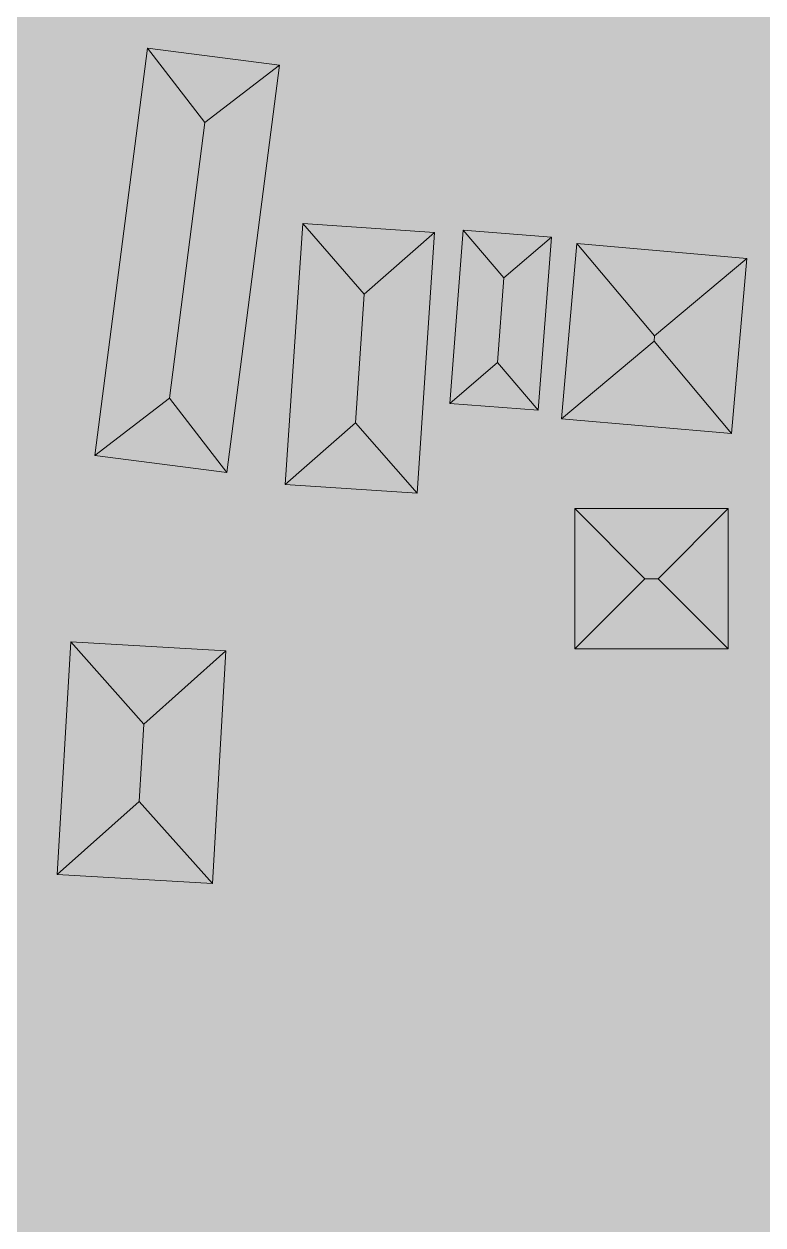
# Model space of a CAD drawing. Header units: metres. Extents: x 305859 to 307221, y 9155922 to 9156786.
# Drawn here: x 306197.6 to 306233.3, y 9156497.7 to 9156555.8 of the extents above; entities that cross this region are included whole.
import ezdxf

# ---------------------------------------------------------------- set-up
doc = ezdxf.new("R2010")
doc.units = ezdxf.units.M
doc.linetypes.add('DASHED', pattern=[1.524, 1.27, -0.254])
for name, color, linetype, lineweight, true_color in [('A-ALUR_DISTRIBUSI', 7, 'DASHED', 50, 0x7828a0), ('B-BANGUNAN_PERMUKIMAN', 7, 'Continuous', 13, 0xf0cd8c), ('B-BAYANGAN', 7, 'Continuous', 0, 0x76786c), ('T-BANGUNAN_KLASTER_INTI', 7, 'Continuous', 13, 0xe88c3c)]:
    doc.layers.add(name, color=color, linetype=linetype, lineweight=lineweight, true_color=true_color)
doc.layers.add('G-KEBUN', color=7, linetype='Continuous')
doc.layers.add('G-PERKERASAN', color=7, linetype='Continuous')

msp = doc.modelspace()

# ---------------------------------------------------------------- hatches: boundary and pattern name
at = {"layer": 'A-ALUR_DISTRIBUSI', "true_color": 0x7828a0}
h = msp.add_hatch(color=195, dxfattribs=at)
h.dxf.hatch_style = 1
h.paths.add_polyline_path([(306229.554, 9156557.059), (306230.509, 9156556.953), (306230.355, 9156555.561), (306229.4, 9156555.667), (306224.392, 9156556.222), (306224.546, 9156557.614), (306229.554, 9156557.059)])
at = {"layer": 'B-BANGUNAN_PERMUKIMAN', "true_color": 0xee9467}
h = msp.add_hatch(color=21, dxfattribs=at)
h.dxf.hatch_style = 1
h.paths.add_polyline_path([(306203.565, 9156554.594), (306206.343, 9156550.993), (306204.626, 9156537.688), (306201.025, 9156534.909), (306203.565, 9156554.594)])
at = {"layer": 'B-BANGUNAN_PERMUKIMAN', "true_color": 0xe89064}
h = msp.add_hatch(color=33, dxfattribs=at)
h.dxf.hatch_style = 1
h.paths.add_polyline_path([(306206.343, 9156550.993), (306203.565, 9156554.594), (306209.944, 9156553.771), (306206.343, 9156550.993)])
at = {"layer": 'B-BANGUNAN_PERMUKIMAN', "true_color": 0xb97350}
h = msp.add_hatch(color=23, dxfattribs=at)
h.dxf.hatch_style = 1
h.paths.add_polyline_path([(306207.405, 9156534.086), (306204.626, 9156537.688), (306206.343, 9156550.993), (306209.944, 9156553.771), (306209.944, 9156553.771), (306207.405, 9156534.086)])
at = {"layer": 'B-BANGUNAN_PERMUKIMAN', "true_color": 0xed9367}
h = msp.add_hatch(color=21, dxfattribs=at)
h.dxf.hatch_style = 1
h.paths.add_polyline_path([(306211.074, 9156546.114), (306214.045, 9156542.714), (306213.627, 9156536.491), (306210.227, 9156533.52), (306211.074, 9156546.114)])
at = {"layer": 'B-BANGUNAN_PERMUKIMAN', "true_color": 0xea9165}
h = msp.add_hatch(color=33, dxfattribs=at)
h.dxf.hatch_style = 1
h.paths.add_polyline_path([(306217.445, 9156545.686), (306214.045, 9156542.714), (306211.074, 9156546.114), (306217.445, 9156545.686)])
at = {"layer": 'B-BANGUNAN_PERMUKIMAN', "true_color": 0xba7450}
h = msp.add_hatch(color=23, dxfattribs=at)
h.dxf.hatch_style = 1
h.paths.add_polyline_path([(306213.627, 9156536.491), (306214.045, 9156542.714), (306217.445, 9156545.686), (306216.598, 9156533.092), (306216.598, 9156533.092), (306213.627, 9156536.491)])
at = {"layer": 'B-BANGUNAN_PERMUKIMAN', "true_color": 0xed9467}
h = msp.add_hatch(color=21, dxfattribs=at)
h.dxf.hatch_style = 1
h.paths.add_polyline_path([(306218.821, 9156545.792), (306220.791, 9156543.497), (306220.48, 9156539.401), (306218.186, 9156537.431), (306218.821, 9156545.792)])
at = {"layer": 'B-BANGUNAN_PERMUKIMAN', "true_color": 0xea9165}
h = msp.add_hatch(color=33, dxfattribs=at)
h.dxf.hatch_style = 1
h.paths.add_polyline_path([(306223.086, 9156545.468), (306223.086, 9156545.468), (306220.791, 9156543.497), (306218.821, 9156545.792), (306223.086, 9156545.468)])
at = {"layer": 'B-BANGUNAN_PERMUKIMAN', "true_color": 0xba7350}
h = msp.add_hatch(color=23, dxfattribs=at)
h.dxf.hatch_style = 1
h.paths.add_polyline_path([(306220.48, 9156539.401), (306220.791, 9156543.497), (306223.086, 9156545.468), (306222.451, 9156537.107), (306220.48, 9156539.401)])
at = {"layer": 'B-BANGUNAN_PERMUKIMAN', "true_color": 0xed9467}
h = msp.add_hatch(color=21, dxfattribs=at)
h.dxf.hatch_style = 1
h.paths.add_polyline_path([(306228.072, 9156540.689), (306228.05, 9156540.439), (306223.583, 9156536.69), (306224.324, 9156545.157), (306228.072, 9156540.689)])
at = {"layer": 'B-BANGUNAN_PERMUKIMAN', "true_color": 0xe99165}
h = msp.add_hatch(color=33, dxfattribs=at)
h.dxf.hatch_style = 1
h.paths.add_polyline_path([(306228.072, 9156540.689), (306224.324, 9156545.157), (306232.54, 9156544.438), (306228.072, 9156540.689)])
at = {"layer": 'B-BANGUNAN_PERMUKIMAN', "true_color": 0xba7350}
h = msp.add_hatch(color=23, dxfattribs=at)
h.dxf.hatch_style = 1
h.paths.add_polyline_path([(306231.799, 9156535.971), (306228.05, 9156540.439), (306228.072, 9156540.689), (306232.54, 9156544.438), (306232.54, 9156544.438), (306231.799, 9156535.971)])
at = {"layer": 'B-BANGUNAN_PERMUKIMAN', "true_color": 0xbe7652}
h = msp.add_hatch(color=23, dxfattribs=at)
h.dxf.hatch_style = 1
h.paths.add_polyline_path([(306223.583, 9156536.69), (306223.583, 9156536.69), (306228.05, 9156540.439), (306231.799, 9156535.971), (306223.583, 9156536.69)])
at = {"layer": 'B-BANGUNAN_PERMUKIMAN', "true_color": 0xbd7652}
h = msp.add_hatch(color=23, dxfattribs=at)
h.dxf.hatch_style = 1
h.paths.add_polyline_path([(306220.48, 9156539.401), (306222.451, 9156537.107), (306222.451, 9156537.107), (306218.186, 9156537.431), (306220.48, 9156539.401)])
at = {"layer": 'B-BANGUNAN_PERMUKIMAN', "true_color": 0xbf7753}
h = msp.add_hatch(color=23, dxfattribs=at)
h.dxf.hatch_style = 1
h.paths.add_polyline_path([(306204.626, 9156537.688), (306207.405, 9156534.086), (306201.025, 9156534.909), (306204.626, 9156537.688)])
at = {"layer": 'B-BANGUNAN_PERMUKIMAN', "true_color": 0xbd7652}
h = msp.add_hatch(color=23, dxfattribs=at)
h.dxf.hatch_style = 1
h.paths.add_polyline_path([(306213.627, 9156536.491), (306216.598, 9156533.092), (306210.227, 9156533.52), (306213.627, 9156536.491)])
at = {"layer": 'B-BANGUNAN_PERMUKIMAN', "true_color": 0xeb9266}
h = msp.add_hatch(color=33, dxfattribs=at)
h.dxf.hatch_style = 1
h.paths.add_polyline_path([(306231.626, 9156532.351), (306228.24, 9156528.964), (306227.605, 9156528.964), (306224.218, 9156532.351), (306231.626, 9156532.351)])
h = msp.add_hatch(color=33, dxfattribs=at)
h.dxf.hatch_style = 1
h.paths.add_polyline_path([(306227.605, 9156528.964), (306224.218, 9156525.578), (306224.218, 9156532.351), (306227.605, 9156528.964)])
at = {"layer": 'B-BANGUNAN_PERMUKIMAN', "true_color": 0xbc7551}
h = msp.add_hatch(color=23, dxfattribs=at)
h.dxf.hatch_style = 1
h.paths.add_polyline_path([(306231.626, 9156525.578), (306228.24, 9156528.964), (306231.626, 9156532.351), (306231.626, 9156525.578)])
h = msp.add_hatch(color=23, dxfattribs=at)
h.dxf.hatch_style = 1
h.paths.add_polyline_path([(306224.218, 9156525.578), (306227.605, 9156528.964), (306228.24, 9156528.964), (306231.626, 9156525.578), (306224.218, 9156525.578)])
at = {"layer": 'B-BANGUNAN_PERMUKIMAN', "true_color": 0xed9366}
h = msp.add_hatch(color=21, dxfattribs=at)
h.dxf.hatch_style = 1
h.paths.add_polyline_path([(306203.392, 9156521.941), (306203.174, 9156518.206), (306199.209, 9156514.676), (306199.209, 9156514.676), (306199.861, 9156525.907), (306203.392, 9156521.941)])
at = {"layer": 'B-BANGUNAN_PERMUKIMAN', "true_color": 0xea9265}
h = msp.add_hatch(color=33, dxfattribs=at)
h.dxf.hatch_style = 1
h.paths.add_polyline_path([(306203.392, 9156521.941), (306199.861, 9156525.907), (306207.358, 9156525.471), (306203.392, 9156521.941)])
at = {"layer": 'B-BANGUNAN_PERMUKIMAN', "true_color": 0xba7451}
h = msp.add_hatch(color=23, dxfattribs=at)
h.dxf.hatch_style = 1
h.paths.add_polyline_path([(306206.705, 9156514.24), (306206.704, 9156514.24), (306203.174, 9156518.206), (306203.392, 9156521.941), (306207.358, 9156525.471), (306206.705, 9156514.24)])
at = {"layer": 'B-BANGUNAN_PERMUKIMAN', "true_color": 0xbd7552}
h = msp.add_hatch(color=23, dxfattribs=at)
h.dxf.hatch_style = 1
h.paths.add_polyline_path([(306203.174, 9156518.206), (306206.704, 9156514.24), (306199.209, 9156514.676), (306203.174, 9156518.206)])
at = {"layer": 'B-BAYANGAN', "true_color": 0x76786c}
h = msp.add_hatch(color=8, dxfattribs=at)
h.dxf.hatch_style = 1
h.paths.add_polyline_path([(306210.695, 9156553.021), (306208.155, 9156533.336), (306201.775, 9156534.159), (306204.315, 9156553.844), (306210.695, 9156553.021)])
h = msp.add_hatch(color=8, dxfattribs=at)
h.dxf.hatch_style = 1
h.paths.add_polyline_path([(306210.695, 9156553.021), (306208.155, 9156533.336), (306201.775, 9156534.159), (306204.315, 9156553.844), (306210.695, 9156553.021)])
h = msp.add_hatch(color=8, dxfattribs=at)
h.dxf.hatch_style = 1
h.paths.add_polyline_path([(306218.195, 9156544.936), (306217.348, 9156532.342), (306210.977, 9156532.77), (306211.824, 9156545.364), (306218.195, 9156544.936)])
h = msp.add_hatch(color=8, dxfattribs=at)
h.dxf.hatch_style = 1
h.paths.add_polyline_path([(306218.195, 9156544.936), (306217.348, 9156532.342), (306210.977, 9156532.77), (306211.824, 9156545.364), (306218.195, 9156544.936)])
h = msp.add_hatch(color=8, dxfattribs=at)
h.dxf.hatch_style = 1
h.paths.add_polyline_path([(306223.836, 9156544.718), (306223.201, 9156536.357), (306218.936, 9156536.681), (306219.571, 9156545.042), (306223.836, 9156544.718)])
h = msp.add_hatch(color=8, dxfattribs=at)
h.dxf.hatch_style = 1
h.paths.add_polyline_path([(306223.836, 9156544.718), (306223.201, 9156536.357), (306218.936, 9156536.681), (306219.571, 9156545.042), (306223.836, 9156544.718)])
h = msp.add_hatch(color=8, dxfattribs=at)
h.dxf.hatch_style = 1
h.paths.add_polyline_path([(306233.29, 9156543.688), (306232.549, 9156535.221), (306224.333, 9156535.94), (306225.074, 9156544.407), (306233.29, 9156543.688)])
h = msp.add_hatch(color=8, dxfattribs=at)
h.dxf.hatch_style = 1
h.paths.add_polyline_path([(306233.29, 9156543.688), (306232.549, 9156535.221), (306224.333, 9156535.94), (306225.074, 9156544.407), (306233.29, 9156543.688)])
h = msp.add_hatch(color=8, dxfattribs=at)
h.dxf.hatch_style = 1
h.paths.add_polyline_path([(306232.376, 9156524.828), (306224.968, 9156524.828), (306224.968, 9156531.601), (306232.376, 9156531.601), (306232.376, 9156524.828)])
h = msp.add_hatch(color=8, dxfattribs=at)
h.dxf.hatch_style = 1
h.paths.add_polyline_path([(306232.376, 9156524.828), (306224.968, 9156524.828), (306224.968, 9156531.601), (306232.376, 9156531.601), (306232.376, 9156524.828)])
h = msp.add_hatch(color=8, dxfattribs=at)
h.dxf.hatch_style = 1
h.paths.add_polyline_path([(306208.108, 9156524.721), (306207.455, 9156513.49), (306199.959, 9156513.926), (306200.611, 9156525.157), (306208.108, 9156524.721)])
h = msp.add_hatch(color=8, dxfattribs=at)
h.dxf.hatch_style = 1
h.paths.add_polyline_path([(306208.108, 9156524.721), (306207.455, 9156513.49), (306199.959, 9156513.926), (306200.611, 9156525.157), (306208.108, 9156524.721)])
at = {"layer": 'G-KEBUN', "true_color": 0xb0d08e}
h = msp.add_hatch(color=63, dxfattribs=at)
h.dxf.hatch_style = 1
h.paths.add_polyline_path([(306276.314, 9156526.951), (306305.21, 9156522.666), (306297.277, 9156471.802), (306245.237, 9156475.746), (306107.735, 9156482.886), (306117.341, 9156521.312), (306197.888, 9156513.183), (306194.932, 9156492.493), (306271.414, 9156483.995), (306276.314, 9156526.951)])
at = {"layer": 'G-KEBUN', "true_color": 0x80ac64}
h = msp.add_hatch(dxfattribs=at)
h.set_pattern_fill('GRASS', color=65, scale=0.4)
h.paths.add_polyline_path([(306276.314, 9156526.951), (306305.21, 9156522.666), (306297.277, 9156471.802), (306245.237, 9156475.746), (306107.735, 9156482.886), (306117.341, 9156521.312), (306197.888, 9156513.183), (306194.932, 9156492.493), (306271.414, 9156483.995), (306276.314, 9156526.951)])
at = {"layer": 'G-PERKERASAN', "true_color": 0xe0ded9}
h = msp.add_hatch(color=254, dxfattribs=at)
h.dxf.hatch_style = 1
h.paths.add_polyline_path([(306214.818, 9156490.283), (306194.932, 9156492.493), (306197.888, 9156513.183), (306117.341, 9156521.312), (306107.735, 9156482.886), (306039.428, 9156488.501), (306035.152, 9156500.205), (306008.214, 9156577.564), (306165.696, 9156567.29), (306214.818, 9156562.714), (306214.818, 9156490.283)])
h = msp.add_hatch(color=254, dxfattribs=at)
h.dxf.hatch_style = 1
h.paths.add_polyline_path([(306214.818, 9156364.842), (306222.697, 9156364.48), (306235.721, 9156363.881), (306237.278, 9156384.641), (306252.329, 9156383.603), (306255.703, 9156410.591), (306262.529, 9156410.022), (306265.045, 9156409.812), (306263.228, 9156389.572), (306278.279, 9156387.236), (306277.389, 9156377.004), (306277.241, 9156375.299), (306288.399, 9156374.261), (306289.59, 9156385.71), (306291.773, 9156406.698), (306306.045, 9156404.882), (306304.229, 9156386.717), (306333.608, 9156380.915), (306333.662, 9156381.234), (306337.441, 9156403.768), (306347.566, 9156464.144), (306314.273, 9156469.955), (306297.277, 9156471.802), (306305.21, 9156522.666), (306276.314, 9156526.951), (306271.414, 9156483.995), (306214.818, 9156490.283), (306214.818, 9156562.714), (306291.75, 9156555.548), (306369.455, 9156545.532), (306448.831, 9156532.371), (306448.831, 9156196.713), (306445.179, 9156193.233), (306439.076, 9156185.097), (306447.728, 9156157.385), (306448.826, 9156141.618), (306393.989, 9156155.199), (306332.726, 9156171.593), (306288.72, 9156190.576), (306246.009, 9156220.776), (306216.24, 9156242.779), (306214.818, 9156244.067), (306214.818, 9156364.842)])
at = {"layer": 'T-BANGUNAN_KLASTER_INTI', "true_color": 0xffb42d}
h = msp.add_hatch(color=40, dxfattribs=at)
h.dxf.hatch_style = 1
h.paths.add_polyline_path([(306203.565, 9156554.594), (306206.343, 9156550.993), (306204.626, 9156537.688), (306201.025, 9156534.909), (306203.565, 9156554.594)])
at = {"layer": 'T-BANGUNAN_KLASTER_INTI', "true_color": 0xffaf2b}
h = msp.add_hatch(color=40, dxfattribs=at)
h.dxf.hatch_style = 1
h.paths.add_polyline_path([(306206.343, 9156550.993), (306203.565, 9156554.594), (306209.944, 9156553.771), (306206.343, 9156550.993)])
at = {"layer": 'T-BANGUNAN_KLASTER_INTI', "true_color": 0xcf8b22}
h = msp.add_hatch(color=42, dxfattribs=at)
h.dxf.hatch_style = 1
h.paths.add_polyline_path([(306207.405, 9156534.086), (306204.626, 9156537.688), (306206.343, 9156550.993), (306209.944, 9156553.771), (306209.944, 9156553.771), (306207.405, 9156534.086)])
at = {"layer": 'T-BANGUNAN_KLASTER_INTI', "true_color": 0xffb32c}
h = msp.add_hatch(color=40, dxfattribs=at)
h.dxf.hatch_style = 1
h.paths.add_polyline_path([(306211.074, 9156546.114), (306214.045, 9156542.714), (306213.627, 9156536.491), (306210.227, 9156533.52), (306211.074, 9156546.114)])
at = {"layer": 'T-BANGUNAN_KLASTER_INTI', "true_color": 0xffb02c}
h = msp.add_hatch(color=40, dxfattribs=at)
h.dxf.hatch_style = 1
h.paths.add_polyline_path([(306217.445, 9156545.686), (306214.045, 9156542.714), (306211.074, 9156546.114), (306217.445, 9156545.686)])
at = {"layer": 'T-BANGUNAN_KLASTER_INTI', "true_color": 0xd18c23}
h = msp.add_hatch(color=42, dxfattribs=at)
h.dxf.hatch_style = 1
h.paths.add_polyline_path([(306213.627, 9156536.491), (306214.045, 9156542.714), (306217.445, 9156545.686), (306216.598, 9156533.092), (306216.598, 9156533.092), (306213.627, 9156536.491)])
at = {"layer": 'T-BANGUNAN_KLASTER_INTI', "true_color": 0xffb32c}
h = msp.add_hatch(color=40, dxfattribs=at)
h.dxf.hatch_style = 1
h.paths.add_polyline_path([(306218.821, 9156545.792), (306220.791, 9156543.497), (306220.48, 9156539.401), (306218.186, 9156537.431), (306218.821, 9156545.792)])
at = {"layer": 'T-BANGUNAN_KLASTER_INTI', "true_color": 0xffb02c}
h = msp.add_hatch(color=40, dxfattribs=at)
h.dxf.hatch_style = 1
h.paths.add_polyline_path([(306223.086, 9156545.468), (306223.086, 9156545.468), (306220.791, 9156543.497), (306218.821, 9156545.792), (306223.086, 9156545.468)])
at = {"layer": 'T-BANGUNAN_KLASTER_INTI', "true_color": 0xd18c23}
h = msp.add_hatch(color=42, dxfattribs=at)
h.dxf.hatch_style = 1
h.paths.add_polyline_path([(306220.48, 9156539.401), (306220.791, 9156543.497), (306223.086, 9156545.468), (306222.451, 9156537.107), (306220.48, 9156539.401)])
at = {"layer": 'T-BANGUNAN_KLASTER_INTI', "true_color": 0xffb32c}
h = msp.add_hatch(color=40, dxfattribs=at)
h.dxf.hatch_style = 1
h.paths.add_polyline_path([(306228.072, 9156540.689), (306228.05, 9156540.439), (306223.583, 9156536.69), (306224.324, 9156545.157), (306228.072, 9156540.689)])
at = {"layer": 'T-BANGUNAN_KLASTER_INTI', "true_color": 0xffb02c}
h = msp.add_hatch(color=40, dxfattribs=at)
h.dxf.hatch_style = 1
h.paths.add_polyline_path([(306228.072, 9156540.689), (306224.324, 9156545.157), (306232.54, 9156544.438), (306228.072, 9156540.689)])
at = {"layer": 'T-BANGUNAN_KLASTER_INTI', "true_color": 0xd08c23}
h = msp.add_hatch(color=42, dxfattribs=at)
h.dxf.hatch_style = 1
h.paths.add_polyline_path([(306231.799, 9156535.971), (306228.05, 9156540.439), (306228.072, 9156540.689), (306232.54, 9156544.438), (306232.54, 9156544.438), (306231.799, 9156535.971)])
at = {"layer": 'T-BANGUNAN_KLASTER_INTI', "true_color": 0xd58f23}
h = msp.add_hatch(color=42, dxfattribs=at)
h.dxf.hatch_style = 1
h.paths.add_polyline_path([(306223.583, 9156536.69), (306223.583, 9156536.69), (306228.05, 9156540.439), (306231.799, 9156535.971), (306223.583, 9156536.69)])
h = msp.add_hatch(color=42, dxfattribs=at)
h.dxf.hatch_style = 1
h.paths.add_polyline_path([(306220.48, 9156539.401), (306222.451, 9156537.107), (306222.451, 9156537.107), (306218.186, 9156537.431), (306220.48, 9156539.401)])
at = {"layer": 'T-BANGUNAN_KLASTER_INTI', "true_color": 0xd69024}
h = msp.add_hatch(color=42, dxfattribs=at)
h.dxf.hatch_style = 1
h.paths.add_polyline_path([(306204.626, 9156537.688), (306207.405, 9156534.086), (306201.025, 9156534.909), (306204.626, 9156537.688)])
at = {"layer": 'T-BANGUNAN_KLASTER_INTI', "true_color": 0xd48f23}
h = msp.add_hatch(color=42, dxfattribs=at)
h.dxf.hatch_style = 1
h.paths.add_polyline_path([(306213.627, 9156536.491), (306216.598, 9156533.092), (306210.227, 9156533.52), (306213.627, 9156536.491)])
at = {"layer": 'T-BANGUNAN_KLASTER_INTI', "true_color": 0xffb22c}
h = msp.add_hatch(color=40, dxfattribs=at)
h.dxf.hatch_style = 1
h.paths.add_polyline_path([(306231.626, 9156532.351), (306228.24, 9156528.964), (306227.605, 9156528.964), (306224.218, 9156532.351), (306231.626, 9156532.351)])
h = msp.add_hatch(color=40, dxfattribs=at)
h.dxf.hatch_style = 1
h.paths.add_polyline_path([(306227.605, 9156528.964), (306224.218, 9156525.578), (306224.218, 9156532.351), (306227.605, 9156528.964)])
at = {"layer": 'T-BANGUNAN_KLASTER_INTI', "true_color": 0xd38d23}
h = msp.add_hatch(color=42, dxfattribs=at)
h.dxf.hatch_style = 1
h.paths.add_polyline_path([(306231.626, 9156525.578), (306228.24, 9156528.964), (306231.626, 9156532.351), (306231.626, 9156525.578)])
h = msp.add_hatch(color=42, dxfattribs=at)
h.dxf.hatch_style = 1
h.paths.add_polyline_path([(306224.218, 9156525.578), (306227.605, 9156528.964), (306228.24, 9156528.964), (306231.626, 9156525.578), (306224.218, 9156525.578)])
at = {"layer": 'T-BANGUNAN_KLASTER_INTI', "true_color": 0xffb32c}
h = msp.add_hatch(color=40, dxfattribs=at)
h.dxf.hatch_style = 1
h.paths.add_polyline_path([(306203.392, 9156521.941), (306203.174, 9156518.206), (306199.209, 9156514.676), (306199.209, 9156514.676), (306199.861, 9156525.907), (306203.392, 9156521.941)])
at = {"layer": 'T-BANGUNAN_KLASTER_INTI', "true_color": 0xffb12c}
h = msp.add_hatch(color=40, dxfattribs=at)
h.dxf.hatch_style = 1
h.paths.add_polyline_path([(306203.392, 9156521.941), (306199.861, 9156525.907), (306207.358, 9156525.471), (306203.392, 9156521.941)])
at = {"layer": 'T-BANGUNAN_KLASTER_INTI', "true_color": 0xd18c23}
h = msp.add_hatch(color=42, dxfattribs=at)
h.dxf.hatch_style = 1
h.paths.add_polyline_path([(306206.705, 9156514.24), (306206.704, 9156514.24), (306203.174, 9156518.206), (306203.392, 9156521.941), (306207.358, 9156525.471), (306206.705, 9156514.24)])
at = {"layer": 'T-BANGUNAN_KLASTER_INTI', "true_color": 0xd48e23}
h = msp.add_hatch(color=42, dxfattribs=at)
h.dxf.hatch_style = 1
h.paths.add_polyline_path([(306203.174, 9156518.206), (306206.704, 9156514.24), (306199.209, 9156514.676), (306203.174, 9156518.206)])

# ---------------------------------------------------------------- linework, layer by layer
at = {"layer": 'B-BANGUNAN_PERMUKIMAN', "color": 27, "lineweight": 9, "true_color": 0x744832}
for p, q in [((306203.565, 9156554.594), (306206.343, 9156550.993)), ((306209.944, 9156553.771), (306206.343, 9156550.993)), ((306204.626, 9156537.688), (306206.343, 9156550.993)), ((306211.074, 9156546.114), (306214.045, 9156542.714)), ((306217.445, 9156545.686), (306214.045, 9156542.714)), ((306218.821, 9156545.792), (306220.791, 9156543.497)), ((306223.086, 9156545.468), (306220.791, 9156543.497)), ((306224.324, 9156545.157), (306228.072, 9156540.689)), ((306232.54, 9156544.438), (306228.072, 9156540.689)), ((306220.48, 9156539.401), (306220.791, 9156543.497)), ((306213.627, 9156536.491), (306214.045, 9156542.714)), ((306223.583, 9156536.69), (306228.05, 9156540.439)), ((306228.072, 9156540.689), (306228.05, 9156540.439)), ((306231.799, 9156535.971), (306228.05, 9156540.439)), ((306218.186, 9156537.431), (306220.48, 9156539.401)), ((306222.451, 9156537.107), (306220.48, 9156539.401)), ((306201.025, 9156534.909), (306204.626, 9156537.688)), ((306207.405, 9156534.086), (306204.626, 9156537.688)), ((306210.227, 9156533.52), (306213.627, 9156536.491)), ((306216.598, 9156533.092), (306213.627, 9156536.491)), ((306224.218, 9156532.351), (306227.605, 9156528.964)), ((306231.626, 9156532.351), (306228.24, 9156528.964)), ((306224.218, 9156525.578), (306227.605, 9156528.964)), ((306227.605, 9156528.964), (306228.24, 9156528.964)), ((306231.626, 9156525.578), (306228.24, 9156528.964)), ((306199.861, 9156525.907), (306203.392, 9156521.941)), ((306207.358, 9156525.471), (306203.392, 9156521.941)), ((306203.392, 9156521.941), (306203.174, 9156518.206)), ((306199.209, 9156514.676), (306203.174, 9156518.206)), ((306206.704, 9156514.24), (306203.174, 9156518.206))]:
    msp.add_line(p, q, dxfattribs=at)
at = {"layer": 'B-BANGUNAN_PERMUKIMAN', "color": 27, "lineweight": 13, "true_color": 0x744832}
for points in [[(306209.945, 9156553.771), (306207.405, 9156534.086), (306201.025, 9156534.909), (306203.565, 9156554.594), (306209.945, 9156553.771)], [(306217.445, 9156545.686), (306216.598, 9156533.092), (306210.227, 9156533.52), (306211.074, 9156546.114), (306217.445, 9156545.686)], [(306223.086, 9156545.468), (306222.451, 9156537.107), (306218.186, 9156537.431), (306218.821, 9156545.792), (306223.086, 9156545.468)], [(306232.54, 9156544.438), (306231.799, 9156535.971), (306223.583, 9156536.69), (306224.324, 9156545.157), (306232.54, 9156544.438)], [(306231.626, 9156525.578), (306224.218, 9156525.578), (306224.218, 9156532.351), (306231.626, 9156532.351), (306231.626, 9156525.578)], [(306207.358, 9156525.471), (306206.705, 9156514.24), (306199.209, 9156514.676), (306199.861, 9156525.907), (306207.358, 9156525.471)]]:
    msp.add_lwpolyline(points, close=True, dxfattribs=at)
at = {"layer": 'T-BANGUNAN_KLASTER_INTI', "color": 46, "lineweight": 9, "true_color": 0x825816}
for p, q in [((306203.565, 9156554.594), (306206.343, 9156550.993)), ((306209.944, 9156553.771), (306206.343, 9156550.993)), ((306204.626, 9156537.688), (306206.343, 9156550.993)), ((306211.074, 9156546.114), (306214.045, 9156542.714)), ((306217.445, 9156545.686), (306214.045, 9156542.714)), ((306218.821, 9156545.792), (306220.791, 9156543.497)), ((306223.086, 9156545.468), (306220.791, 9156543.497)), ((306224.324, 9156545.157), (306228.072, 9156540.689)), ((306232.54, 9156544.438), (306228.072, 9156540.689)), ((306220.48, 9156539.401), (306220.791, 9156543.497)), ((306213.627, 9156536.491), (306214.045, 9156542.714)), ((306223.583, 9156536.69), (306228.05, 9156540.439)), ((306228.072, 9156540.689), (306228.05, 9156540.439)), ((306231.799, 9156535.971), (306228.05, 9156540.439)), ((306218.186, 9156537.431), (306220.48, 9156539.401)), ((306222.451, 9156537.107), (306220.48, 9156539.401)), ((306201.025, 9156534.909), (306204.626, 9156537.688)), ((306207.405, 9156534.086), (306204.626, 9156537.688)), ((306210.227, 9156533.52), (306213.627, 9156536.491)), ((306216.598, 9156533.092), (306213.627, 9156536.491)), ((306224.218, 9156532.351), (306227.605, 9156528.964)), ((306231.626, 9156532.351), (306228.24, 9156528.964)), ((306224.218, 9156525.578), (306227.605, 9156528.964)), ((306227.605, 9156528.964), (306228.24, 9156528.964)), ((306231.626, 9156525.578), (306228.24, 9156528.964)), ((306199.861, 9156525.907), (306203.392, 9156521.941)), ((306207.358, 9156525.471), (306203.392, 9156521.941)), ((306203.392, 9156521.941), (306203.174, 9156518.206)), ((306199.209, 9156514.676), (306203.174, 9156518.206)), ((306206.704, 9156514.24), (306203.174, 9156518.206))]:
    msp.add_line(p, q, dxfattribs=at)
at = {"layer": 'T-BANGUNAN_KLASTER_INTI', "color": 46, "lineweight": 13, "true_color": 0x825816}
for points in [[(306209.945, 9156553.771), (306207.405, 9156534.086), (306201.025, 9156534.909), (306203.565, 9156554.594), (306209.945, 9156553.771)], [(306217.445, 9156545.686), (306216.598, 9156533.092), (306210.227, 9156533.52), (306211.074, 9156546.114), (306217.445, 9156545.686)], [(306223.086, 9156545.468), (306222.451, 9156537.107), (306218.186, 9156537.431), (306218.821, 9156545.792), (306223.086, 9156545.468)], [(306232.54, 9156544.438), (306231.799, 9156535.971), (306223.583, 9156536.69), (306224.324, 9156545.157), (306232.54, 9156544.438)], [(306231.626, 9156525.578), (306224.218, 9156525.578), (306224.218, 9156532.351), (306231.626, 9156532.351), (306231.626, 9156525.578)], [(306207.358, 9156525.471), (306206.705, 9156514.24), (306199.209, 9156514.676), (306199.861, 9156525.907), (306207.358, 9156525.471)]]:
    msp.add_lwpolyline(points, close=True, dxfattribs=at)

doc.saveas('drawing.dxf')
